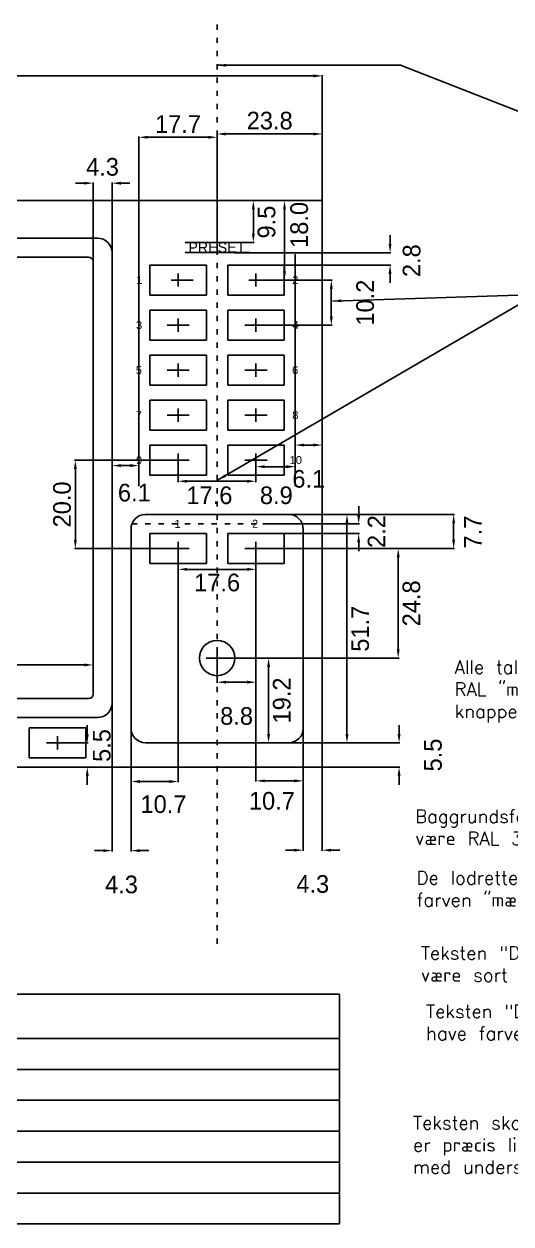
# Model space of a CAD drawing. Header units: millimetres. Extents: x 34 to 553, y -42 to 370.
# Drawn here: x 222.2 to 332.5, y -42.2 to 229.6 of the extents above; entities that cross this region are included whole.
import ezdxf

# ---------------------------------------------------------------- set-up
doc = ezdxf.new("R2010")
doc.units = ezdxf.units.MM
doc.linetypes.add('ACAD_ISO03W100', pattern=[30, 12, -18])
for name, color, linetype in [('Forplade', 4, 'Continuous'), ('ramme', 4, 'Continuous'), ('ramme_head', 2, 'Continuous')]:
    doc.layers.add(name, color=color, linetype=linetype)
doc.styles.add('DK-Audio', font='ARIAL.TTF')
doc.dimstyles.new('DK-audio', dxfattribs={"dimtxt": 4, "dimasz": 2, "dimexe": 0.18, "dimexo": 0.0625, "dimgap": 1, "dimtad": 2, "dimdec": 1, "dimzin": 0, "dimdsep": 46, "dimtxsty": 'Standard', "dimcen": 5, "dimadec": 1, "dimazin": 0, "dimtfac": 1, "dimtdec": 1, "dimtofl": 0, "dimtmove": 2, "dimatfit": 3, "dimfxl": 0, "dimtolj": 1, "dimtzin": 0, "dimarcsym": 0})

# ---------------------------------------------------------------- blocks, each defined once
blk = doc.blocks.new('*D23')
at = {"layer": 'DEFPOINTS', "color": 0, "ltscale": 0.1}
for p in [(257.15, 110.75), (274.75, 110.75), (274.75, 106.05)]:
    blk.add_point(p, dxfattribs=at)
at = {"layer": 'ramme', "color": 0, "lineweight": -2, "ltscale": 0.1}
for p, q in [((257.15, 110.69), (257.15, 105.87)), ((274.75, 110.69), (274.75, 105.87)), ((259.15, 106.05), (272.75, 106.05))]:
    blk.add_line(p, q, dxfattribs=at)
at = {"layer": 'ramme', "color": 0, "ltscale": 0.1}
for points in [[(259.15, 106.38), (259.15, 105.72), (257.15, 106.05)], [(272.75, 106.38), (272.75, 105.72), (274.75, 106.05)]]:
    blk.add_solid(points, dxfattribs=at)
at = {"layer": 'ramme', "color": 0, "ltscale": 0.1, "insert": (265.95, 103.05), "char_height": 4, "attachment_point": 5}
blk.add_mtext('\\A1;17.6', dxfattribs=at)
blk = doc.blocks.new('*D24')
at = {"layer": 'DEFPOINTS', "color": 0, "ltscale": 0.1}
for p in [(289.75, 217.8), (79.75, 189.55), (289.75, 189.55)]:
    blk.add_point(p, dxfattribs=at)
at = {"layer": 'ramme', "color": 0, "lineweight": -2, "ltscale": 0.1}
for p, q in [((79.75, 189.61), (79.75, 217.98)), ((81.75, 217.8), (287.75, 217.8)), ((289.75, 189.61), (289.75, 217.98))]:
    blk.add_line(p, q, dxfattribs=at)
at = {"layer": 'ramme', "color": 0, "ltscale": 0.1}
for points in [[(81.75, 218.13), (81.75, 217.47), (79.75, 217.8)], [(287.75, 218.13), (287.75, 217.47), (289.75, 217.8)]]:
    blk.add_solid(points, dxfattribs=at)
at = {"layer": 'ramme', "color": 0, "ltscale": 0.1, "insert": (184.75, 220.8), "char_height": 4, "attachment_point": 5}
blk.add_mtext('\\A1;210.0', dxfattribs=at)
blk = doc.blocks.new('*D25')
at = {"layer": 'DEFPOINTS', "color": 0, "ltscale": 0.1}
for p in [(285.45, 70.1), (289.75, 61.25), (285.45, 42.45)]:
    blk.add_point(p, dxfattribs=at)
at = {"layer": 'ramme', "color": 0, "lineweight": -2, "ltscale": 0.1}
for p, q in [((285.45, 70.04), (285.45, 42.27)), ((289.75, 61.19), (289.75, 42.27)), ((283.45, 42.45), (281.45, 42.45)), ((291.75, 42.45), (293.75, 42.45))]:
    blk.add_line(p, q, dxfattribs=at)
at = {"layer": 'ramme', "color": 0, "ltscale": 0.1}
for points in [[(283.45, 42.78), (283.45, 42.12), (285.45, 42.45)], [(291.75, 42.78), (291.75, 42.12), (289.75, 42.45)]]:
    blk.add_solid(points, dxfattribs=at)
at = {"layer": 'ramme', "color": 0, "ltscale": 0.1, "insert": (287.6, 34.77), "char_height": 4, "attachment_point": 5}
blk.add_mtext('\\A1;4.3', dxfattribs=at)
blk = doc.blocks.new('*D26')
at = {"layer": 'DEFPOINTS', "color": 0, "ltscale": 0.1}
for p in [(274.75, 110.35), (285.45, 110.35), (274.75, 58.15)]:
    blk.add_point(p, dxfattribs=at)
at = {"layer": 'ramme', "color": 0, "lineweight": -2, "ltscale": 0.1}
for p, q in [((274.75, 110.29), (274.75, 57.97)), ((285.45, 110.29), (285.45, 57.97)), ((283.45, 58.15), (276.75, 58.15))]:
    blk.add_line(p, q, dxfattribs=at)
at = {"layer": 'ramme', "color": 0, "ltscale": 0.1}
for points in [[(276.75, 58.48), (276.75, 57.82), (274.75, 58.15)], [(283.45, 58.48), (283.45, 57.82), (285.45, 58.15)]]:
    blk.add_solid(points, dxfattribs=at)
at = {"layer": 'ramme', "color": 0, "ltscale": 0.1, "insert": (278.35, 53.6), "char_height": 4, "attachment_point": 5}
blk.add_mtext('\\A1;10.7', dxfattribs=at)
blk = doc.blocks.new('*D27')
at = {"layer": 'DEFPOINTS', "color": 0, "ltscale": 0.1}
for p in [(246.45, 110.75), (257.15, 110.75), (246.45, 58)]:
    blk.add_point(p, dxfattribs=at)
at = {"layer": 'ramme', "color": 0, "lineweight": -2, "ltscale": 0.1}
for p, q in [((246.45, 110.69), (246.45, 57.82)), ((257.15, 110.69), (257.15, 57.82)), ((255.15, 58), (248.45, 58))]:
    blk.add_line(p, q, dxfattribs=at)
at = {"layer": 'ramme', "color": 0, "ltscale": 0.1}
for points in [[(248.45, 58.33), (248.45, 57.67), (246.45, 58)], [(255.15, 58.33), (255.15, 57.67), (257.15, 58)]]:
    blk.add_solid(points, dxfattribs=at)
at = {"layer": 'ramme', "color": 0, "ltscale": 0.1, "insert": (253.8, 52.85), "char_height": 4, "attachment_point": 5}
blk.add_mtext('\\A1;10.7', dxfattribs=at)
blk = doc.blocks.new('*D28')
at = {"layer": 'DEFPOINTS', "color": 0, "ltscale": 0.1}
for p in [(242.15, 103.45), (246.45, 103.45), (242.15, 42.35)]:
    blk.add_point(p, dxfattribs=at)
at = {"layer": 'ramme', "color": 0, "lineweight": -2, "ltscale": 0.1}
for p, q in [((242.15, 103.39), (242.15, 42.17)), ((246.45, 103.39), (246.45, 42.17)), ((240.15, 42.35), (238.15, 42.35)), ((248.45, 42.35), (250.45, 42.35))]:
    blk.add_line(p, q, dxfattribs=at)
at = {"layer": 'ramme', "color": 0, "ltscale": 0.1}
for points in [[(240.15, 42.68), (240.15, 42.02), (242.15, 42.35)], [(248.45, 42.68), (248.45, 42.02), (246.45, 42.35)]]:
    blk.add_solid(points, dxfattribs=at)
at = {"layer": 'ramme', "color": 0, "ltscale": 0.1, "insert": (244.3, 34.67), "char_height": 4, "attachment_point": 5}
blk.add_mtext('\\A1;4.3', dxfattribs=at)
blk = doc.blocks.new('*D29')
at = {"layer": 'DEFPOINTS', "color": 0, "ltscale": 0.1}
for p in [(237.85, 193.5), (237.85, 165.4), (242.15, 165.4)]:
    blk.add_point(p, dxfattribs=at)
at = {"layer": 'ramme', "color": 0, "lineweight": -2, "ltscale": 0.1}
for p, q in [((235.85, 193.5), (233.85, 193.5)), ((237.85, 165.46), (237.85, 193.68)), ((242.15, 165.46), (242.15, 193.68)), ((244.15, 193.5), (246.15, 193.5))]:
    blk.add_line(p, q, dxfattribs=at)
at = {"layer": 'ramme', "color": 0, "ltscale": 0.1}
for points in [[(235.85, 193.83), (235.85, 193.17), (237.85, 193.5)], [(244.15, 193.83), (244.15, 193.17), (242.15, 193.5)]]:
    blk.add_solid(points, dxfattribs=at)
at = {"layer": 'ramme', "color": 0, "ltscale": 0.1, "insert": (240, 197.18), "char_height": 4, "attachment_point": 5}
blk.add_mtext('\\A1;4.3', dxfattribs=at)
blk = doc.blocks.new('*D34')
at = {"layer": 'DEFPOINTS', "color": 0, "ltscale": 0.1}
for p in [(281.8, 66.75), (281.8, 61.25), (307.15, 61.25)]:
    blk.add_point(p, dxfattribs=at)
at = {"layer": 'ramme', "color": 0, "lineweight": -2, "ltscale": 0.1}
for p, q in [((307.15, 68.75), (307.15, 70.75)), ((281.86, 66.75), (307.33, 66.75)), ((281.86, 61.25), (307.33, 61.25)), ((307.15, 59.25), (307.15, 57.25))]:
    blk.add_line(p, q, dxfattribs=at)
at = {"layer": 'ramme', "color": 0, "ltscale": 0.1}
for points in [[(306.82, 68.75), (307.48, 68.75), (307.15, 66.75)], [(306.82, 59.25), (307.48, 59.25), (307.15, 61.25)]]:
    blk.add_solid(points, dxfattribs=at)
at = {"layer": 'ramme', "color": 0, "ltscale": 0.1, "insert": (314.83, 64), "char_height": 4, "attachment_point": 5, "rotation": 90}
blk.add_mtext('\\A1;5.5', dxfattribs=at)
blk = doc.blocks.new('*D35')
at = {"layer": 'DEFPOINTS', "color": 0, "ltscale": 0.1}
for p in [(265.95, 85.95), (265.95, 66.75), (277.6, 66.75)]:
    blk.add_point(p, dxfattribs=at)
at = {"layer": 'ramme', "color": 0, "lineweight": -2, "ltscale": 0.1}
for p, q in [((266.01, 85.95), (277.78, 85.95)), ((277.6, 83.95), (277.6, 68.75)), ((266.01, 66.75), (277.78, 66.75))]:
    blk.add_line(p, q, dxfattribs=at)
at = {"layer": 'ramme', "color": 0, "ltscale": 0.1}
for points in [[(277.27, 83.95), (277.93, 83.95), (277.6, 85.95)], [(277.27, 68.75), (277.93, 68.75), (277.6, 66.75)]]:
    blk.add_solid(points, dxfattribs=at)
at = {"layer": 'ramme', "color": 0, "ltscale": 0.1, "insert": (280.6, 76.35), "char_height": 4, "attachment_point": 5, "rotation": 90}
blk.add_mtext('\\A1;19.2', dxfattribs=at)
blk = doc.blocks.new('*D36')
at = {"layer": 'DEFPOINTS', "color": 0, "ltscale": 0.1}
for p in [(265.95, 85.95), (274.75, 85.95), (274.75, 80.5)]:
    blk.add_point(p, dxfattribs=at)
at = {"layer": 'ramme', "color": 0, "lineweight": -2, "ltscale": 0.1}
for p, q in [((265.95, 85.89), (265.95, 80.32)), ((274.75, 85.89), (274.75, 80.32)), ((267.95, 80.5), (272.75, 80.5))]:
    blk.add_line(p, q, dxfattribs=at)
at = {"layer": 'ramme', "color": 0, "ltscale": 0.1}
for points in [[(267.95, 80.83), (267.95, 80.17), (265.95, 80.5)], [(272.75, 80.83), (272.75, 80.17), (274.75, 80.5)]]:
    blk.add_solid(points, dxfattribs=at)
at = {"layer": 'ramme', "color": 0, "ltscale": 0.1, "insert": (270.35, 72.82), "char_height": 4, "attachment_point": 5}
blk.add_mtext('\\A1;8.8', dxfattribs=at)
blk = doc.blocks.new('*D37')
at = {"layer": 'DEFPOINTS', "color": 0, "ltscale": 0.1}
for p in [(274.75, 110.75), (306.95, 110.75), (265.95, 85.95)]:
    blk.add_point(p, dxfattribs=at)
at = {"layer": 'ramme', "color": 0, "lineweight": -2, "ltscale": 0.1}
for p, q in [((274.81, 110.75), (307.13, 110.75)), ((306.95, 87.95), (306.95, 108.75)), ((266.01, 85.95), (307.13, 85.95))]:
    blk.add_line(p, q, dxfattribs=at)
at = {"layer": 'ramme', "color": 0, "ltscale": 0.1}
for points in [[(306.62, 108.75), (307.28, 108.75), (306.95, 110.75)], [(306.62, 87.95), (307.28, 87.95), (306.95, 85.95)]]:
    blk.add_solid(points, dxfattribs=at)
at = {"layer": 'ramme', "color": 0, "ltscale": 0.1, "insert": (309.95, 98.35), "char_height": 4, "attachment_point": 5, "rotation": 90}
blk.add_mtext('\\A1;24.8', dxfattribs=at)
blk = doc.blocks.new('*D38')
at = {"layer": 'DEFPOINTS', "color": 0, "ltscale": 0.1}
for p in [(274.8, 118.45), (319.5, 118.45), (274.8, 110.75)]:
    blk.add_point(p, dxfattribs=at)
at = {"layer": 'ramme', "color": 0, "lineweight": -2, "ltscale": 0.1}
for p, q in [((274.86, 118.45), (319.68, 118.45)), ((319.5, 112.75), (319.5, 116.45)), ((274.86, 110.75), (319.68, 110.75))]:
    blk.add_line(p, q, dxfattribs=at)
at = {"layer": 'ramme', "color": 0, "ltscale": 0.1}
for points in [[(319.17, 116.45), (319.83, 116.45), (319.5, 118.45)], [(319.17, 112.75), (319.83, 112.75), (319.5, 110.75)]]:
    blk.add_solid(points, dxfattribs=at)
at = {"layer": 'ramme', "color": 0, "ltscale": 0.1, "insert": (323.85, 114.5), "char_height": 4, "attachment_point": 5, "rotation": 90}
blk.add_mtext('\\A1;7.7', dxfattribs=at)
blk = doc.blocks.new('*D39')
at = {"layer": 'DEFPOINTS', "color": 0, "ltscale": 0.1}
for p in [(282.15, 118.45), (282.15, 66.75), (295.35, 66.75)]:
    blk.add_point(p, dxfattribs=at)
at = {"layer": 'ramme', "color": 0, "lineweight": -2, "ltscale": 0.1}
for p, q in [((282.21, 118.45), (295.53, 118.45)), ((295.35, 116.45), (295.35, 68.75)), ((282.21, 66.75), (295.53, 66.75))]:
    blk.add_line(p, q, dxfattribs=at)
at = {"layer": 'ramme', "color": 0, "ltscale": 0.1}
for points in [[(295.02, 116.45), (295.68, 116.45), (295.35, 118.45)], [(295.02, 68.75), (295.68, 68.75), (295.35, 66.75)]]:
    blk.add_solid(points, dxfattribs=at)
at = {"layer": 'ramme', "color": 0, "ltscale": 0.1, "insert": (298.35, 92.6), "char_height": 4, "attachment_point": 5, "rotation": 90}
blk.add_mtext('\\A1;51.7', dxfattribs=at)
blk = doc.blocks.new('*D40')
at = {"layer": 'DEFPOINTS', "color": 0, "ltscale": 0.1}
for p in [(257.15, 130.75), (274.75, 130.75), (274.75, 126)]:
    blk.add_point(p, dxfattribs=at)
at = {"layer": 'ramme', "color": 0, "lineweight": -2, "ltscale": 0.1}
for p, q in [((257.15, 130.69), (257.15, 125.82)), ((274.75, 130.69), (274.75, 125.82)), ((259.15, 126), (272.75, 126))]:
    blk.add_line(p, q, dxfattribs=at)
at = {"layer": 'ramme', "color": 0, "ltscale": 0.1}
for points in [[(259.15, 126.33), (259.15, 125.67), (257.15, 126)], [(272.75, 126.33), (272.75, 125.67), (274.75, 126)]]:
    blk.add_solid(points, dxfattribs=at)
at = {"layer": 'ramme', "color": 0, "ltscale": 0.1, "insert": (264.2, 122.8), "char_height": 4, "attachment_point": 5}
blk.add_mtext('\\A1;17.6', dxfattribs=at)
blk = doc.blocks.new('*D41')
at = {"layer": 'DEFPOINTS', "color": 0, "ltscale": 0.1}
for p in [(274.75, 171.55), (291.8, 171.55), (274.75, 161.35)]:
    blk.add_point(p, dxfattribs=at)
at = {"layer": 'ramme', "color": 0, "lineweight": -2, "ltscale": 0.1}
for p, q in [((274.81, 171.55), (291.98, 171.55)), ((291.8, 163.35), (291.8, 169.55)), ((274.81, 161.35), (291.98, 161.35))]:
    blk.add_line(p, q, dxfattribs=at)
at = {"layer": 'ramme', "color": 0, "ltscale": 0.1}
for points in [[(291.47, 169.55), (292.13, 169.55), (291.8, 171.55)], [(291.47, 163.35), (292.13, 163.35), (291.8, 161.35)]]:
    blk.add_solid(points, dxfattribs=at)
at = {"layer": 'ramme', "color": 0, "ltscale": 0.1, "insert": (299.48, 166.45), "char_height": 4, "attachment_point": 5, "rotation": 90}
blk.add_mtext('\\A1;10.2', dxfattribs=at)
blk = doc.blocks.new('*D43')
at = {"layer": 'DEFPOINTS', "color": 0, "ltscale": 0.1}
for p in [(269.75, 177.75), (305.1, 177.75), (269.75, 174.95)]:
    blk.add_point(p, dxfattribs=at)
at = {"layer": 'ramme', "color": 0, "lineweight": -2, "ltscale": 0.1}
for p, q in [((305.1, 179.75), (305.1, 181.75)), ((269.81, 177.75), (305.28, 177.75)), ((269.81, 174.95), (305.28, 174.95)), ((305.1, 172.95), (305.1, 170.95))]:
    blk.add_line(p, q, dxfattribs=at)
at = {"layer": 'ramme', "color": 0, "ltscale": 0.1}
for points in [[(304.77, 179.75), (305.43, 179.75), (305.1, 177.75)], [(304.77, 172.95), (305.43, 172.95), (305.1, 174.95)]]:
    blk.add_solid(points, dxfattribs=at)
at = {"layer": 'ramme', "color": 0, "ltscale": 0.1, "insert": (310, 175.95), "char_height": 4, "attachment_point": 5, "rotation": 90}
blk.add_mtext('\\A1;2.8', dxfattribs=at)
blk = doc.blocks.new('*D44')
at = {"layer": 'DEFPOINTS', "color": 0, "ltscale": 0.1}
for p in [(274.75, 130.75), (283.65, 130.75), (283.65, 129.3)]:
    blk.add_point(p, dxfattribs=at)
at = {"layer": 'ramme', "color": 0, "lineweight": -2, "ltscale": 0.1}
for p, q in [((274.75, 130.69), (274.75, 129.12)), ((283.65, 130.69), (283.65, 129.12)), ((276.75, 129.3), (281.65, 129.3))]:
    blk.add_line(p, q, dxfattribs=at)
at = {"layer": 'ramme', "color": 0, "ltscale": 0.1}
for points in [[(276.75, 129.63), (276.75, 128.97), (274.75, 129.3)], [(281.65, 129.63), (281.65, 128.97), (283.65, 129.3)]]:
    blk.add_solid(points, dxfattribs=at)
at = {"layer": 'ramme', "color": 0, "ltscale": 0.1, "insert": (279.35, 122.8), "char_height": 4, "attachment_point": 5}
blk.add_mtext('\\A1;8.9', dxfattribs=at)
blk = doc.blocks.new('*D45')
at = {"layer": 'DEFPOINTS', "color": 0, "ltscale": 0.1}
for p in [(283.65, 138.2), (289.75, 138.2), (289.75, 134.2)]:
    blk.add_point(p, dxfattribs=at)
at = {"layer": 'ramme', "color": 0, "lineweight": -2, "ltscale": 0.1}
for p, q in [((283.65, 138.14), (283.65, 134.02)), ((289.75, 138.14), (289.75, 134.02)), ((285.65, 134.2), (287.75, 134.2))]:
    blk.add_line(p, q, dxfattribs=at)
at = {"layer": 'ramme', "color": 0, "ltscale": 0.1}
for points in [[(285.65, 134.53), (285.65, 133.87), (283.65, 134.2)], [(287.75, 134.53), (287.75, 133.87), (289.75, 134.2)]]:
    blk.add_solid(points, dxfattribs=at)
at = {"layer": 'ramme', "color": 0, "ltscale": 0.1, "insert": (286.7, 126.52), "char_height": 4, "attachment_point": 5}
blk.add_mtext('\\A1;6.1', dxfattribs=at)
blk = doc.blocks.new('*D46')
at = {"layer": 'DEFPOINTS', "color": 0, "ltscale": 0.1}
for p in [(233.85, 130.75), (257.15, 130.75), (257.15, 110.75)]:
    blk.add_point(p, dxfattribs=at)
at = {"layer": 'ramme', "color": 0, "lineweight": -2, "ltscale": 0.1}
for p, q in [((257.09, 130.75), (233.67, 130.75)), ((233.85, 112.75), (233.85, 128.75)), ((257.09, 110.75), (233.67, 110.75))]:
    blk.add_line(p, q, dxfattribs=at)
at = {"layer": 'ramme', "color": 0, "ltscale": 0.1}
for points in [[(233.52, 128.75), (234.18, 128.75), (233.85, 130.75)], [(233.52, 112.75), (234.18, 112.75), (233.85, 110.75)]]:
    blk.add_solid(points, dxfattribs=at)
at = {"layer": 'ramme', "color": 0, "ltscale": 0.1, "insert": (230.85, 120.75), "char_height": 4, "attachment_point": 5, "rotation": 90}
blk.add_mtext('\\A1;20.0', dxfattribs=at)
blk = doc.blocks.new('*D47')
at = {"layer": 'DEFPOINTS', "color": 0, "ltscale": 0.1}
for p in [(104.85, 153.7), (237.85, 153.75), (104.85, 84.4)]:
    blk.add_point(p, dxfattribs=at)
at = {"layer": 'ramme', "color": 0, "lineweight": -2, "ltscale": 0.1}
for p, q in [((104.85, 153.64), (104.85, 84.22)), ((237.85, 153.69), (237.85, 84.22)), ((235.85, 84.4), (106.85, 84.4))]:
    blk.add_line(p, q, dxfattribs=at)
at = {"layer": 'ramme', "color": 0, "ltscale": 0.1}
for points in [[(106.85, 84.73), (106.85, 84.07), (104.85, 84.4)], [(235.85, 84.73), (235.85, 84.07), (237.85, 84.4)]]:
    blk.add_solid(points, dxfattribs=at)
at = {"layer": 'ramme', "color": 0, "ltscale": 0.1, "insert": (171.15, 88.8), "char_height": 4, "attachment_point": 5}
blk.add_mtext('\\A1;133.0', dxfattribs=at)
blk = doc.blocks.new('*D52')
at = {"layer": 'DEFPOINTS', "color": 0, "ltscale": 0.1}
for p in [(273.85, 189.55), (272.25, 180.1), (274.15, 180.1)]:
    blk.add_point(p, dxfattribs=at)
at = {"layer": 'ramme', "color": 0, "lineweight": -2, "ltscale": 0.1}
for p, q in [((273.91, 189.55), (274.33, 189.55)), ((274.15, 187.55), (274.15, 182.1)), ((272.31, 180.1), (274.33, 180.1))]:
    blk.add_line(p, q, dxfattribs=at)
at = {"layer": 'ramme', "color": 0, "ltscale": 0.1}
for points in [[(273.82, 187.55), (274.48, 187.55), (274.15, 189.55)], [(273.82, 182.1), (274.48, 182.1), (274.15, 180.1)]]:
    blk.add_solid(points, dxfattribs=at)
at = {"layer": 'ramme', "color": 0, "ltscale": 0.1, "insert": (277.15, 184.7), "char_height": 4, "attachment_point": 5, "rotation": 90}
blk.add_mtext('\\A1;9.5', dxfattribs=at)
blk = doc.blocks.new('*D53')
at = {"layer": 'DEFPOINTS', "color": 0, "ltscale": 0.1}
for p in [(274.75, 189.55), (281.2, 189.55), (274.75, 171.55)]:
    blk.add_point(p, dxfattribs=at)
at = {"layer": 'ramme', "color": 0, "lineweight": -2, "ltscale": 0.1}
for p, q in [((274.81, 189.55), (281.38, 189.55)), ((281.2, 173.55), (281.2, 187.55)), ((274.81, 171.55), (281.38, 171.55))]:
    blk.add_line(p, q, dxfattribs=at)
at = {"layer": 'ramme', "color": 0, "ltscale": 0.1}
for points in [[(280.87, 187.55), (281.53, 187.55), (281.2, 189.55)], [(280.87, 173.55), (281.53, 173.55), (281.2, 171.55)]]:
    blk.add_solid(points, dxfattribs=at)
at = {"layer": 'ramme', "color": 0, "ltscale": 0.1, "insert": (284.55, 184.05), "char_height": 4, "attachment_point": 5, "rotation": 90}
blk.add_mtext('\\A1;18.0', dxfattribs=at)
blk = doc.blocks.new('*D59')
at = {"layer": 'DEFPOINTS', "color": 0, "ltscale": 0.1}
for p in [(229.8, 66.75), (229.8, 61.25), (236.55, 61.25)]:
    blk.add_point(p, dxfattribs=at)
at = {"layer": 'ramme', "color": 0, "lineweight": -2, "ltscale": 0.1}
for p, q in [((236.55, 68.75), (236.55, 70.75)), ((229.86, 66.75), (236.73, 66.75)), ((229.86, 61.25), (236.73, 61.25)), ((236.55, 59.25), (236.55, 57.25))]:
    blk.add_line(p, q, dxfattribs=at)
at = {"layer": 'ramme', "color": 0, "ltscale": 0.1}
for points in [[(236.22, 68.75), (236.88, 68.75), (236.55, 66.75)], [(236.22, 59.25), (236.88, 59.25), (236.55, 61.25)]]:
    blk.add_solid(points, dxfattribs=at)
at = {"layer": 'ramme', "color": 0, "ltscale": 0.1, "insert": (239.85, 66.15), "char_height": 4, "attachment_point": 5, "rotation": 90}
blk.add_mtext('\\A1;5.5', dxfattribs=at)
blk = doc.blocks.new('*D61')
at = {"layer": 'DEFPOINTS', "color": 0, "ltscale": 0.1}
for p in [(289.75, 204.65), (265.95, 201.3), (289.75, 189.55)]:
    blk.add_point(p, dxfattribs=at)
at = {"layer": 'ramme', "color": 0, "lineweight": -2, "ltscale": 0.1}
for p, q in [((265.95, 201.36), (265.95, 204.83)), ((267.95, 204.65), (287.75, 204.65)), ((289.75, 189.61), (289.75, 204.83))]:
    blk.add_line(p, q, dxfattribs=at)
at = {"layer": 'ramme', "color": 0, "ltscale": 0.1}
for points in [[(267.95, 204.98), (267.95, 204.32), (265.95, 204.65)], [(287.75, 204.98), (287.75, 204.32), (289.75, 204.65)]]:
    blk.add_solid(points, dxfattribs=at)
at = {"layer": 'ramme', "color": 0, "ltscale": 0.1, "insert": (277.85, 207.65), "char_height": 4, "attachment_point": 5}
blk.add_mtext('\\A1;23.8', dxfattribs=at)
blk = doc.blocks.new('*D68')
at = {"layer": 'DEFPOINTS', "color": 0, "ltscale": 0.1}
for p in [(265.95, 203.9), (248.25, 177.45), (265.95, 177.45)]:
    blk.add_point(p, dxfattribs=at)
at = {"layer": 'ramme', "color": 0, "lineweight": -2, "ltscale": 0.1}
for p, q in [((248.25, 177.51), (248.25, 204.08)), ((250.25, 203.9), (263.95, 203.9)), ((265.95, 177.51), (265.95, 204.08))]:
    blk.add_line(p, q, dxfattribs=at)
at = {"layer": 'ramme', "color": 0, "ltscale": 0.1}
for points in [[(250.25, 204.23), (250.25, 203.57), (248.25, 203.9)], [(263.95, 204.23), (263.95, 203.57), (265.95, 203.9)]]:
    blk.add_solid(points, dxfattribs=at)
at = {"layer": 'ramme', "color": 0, "ltscale": 0.1, "insert": (257.1, 206.9), "char_height": 4, "attachment_point": 5}
blk.add_mtext('\\A1;17.7', dxfattribs=at)
blk = doc.blocks.new('*D87')
at = {"layer": 'DEFPOINTS', "color": 0, "ltscale": 0.1}
for p in [(242.15, 145.8), (248.25, 145.65), (242.15, 129.55)]:
    blk.add_point(p, dxfattribs=at)
at = {"layer": 'ramme', "color": 0, "lineweight": -2, "ltscale": 0.1}
for p, q in [((242.15, 145.74), (242.15, 129.37)), ((248.25, 145.59), (248.25, 129.37)), ((246.25, 129.55), (244.15, 129.55))]:
    blk.add_line(p, q, dxfattribs=at)
at = {"layer": 'ramme', "color": 0, "ltscale": 0.1}
for points in [[(244.15, 129.88), (244.15, 129.22), (242.15, 129.55)], [(246.25, 129.88), (246.25, 129.22), (248.25, 129.55)]]:
    blk.add_solid(points, dxfattribs=at)
at = {"layer": 'ramme', "color": 0, "ltscale": 0.1, "insert": (247.2, 123.4), "char_height": 4, "attachment_point": 5}
blk.add_mtext('\\A1;6.1', dxfattribs=at)
blk = doc.blocks.new('*D88')
at = {"layer": 'DEFPOINTS', "color": 0, "ltscale": 0.1}
for p in [(276.25, 116.35), (276.35, 114.15), (298, 116.35)]:
    blk.add_point(p, dxfattribs=at)
at = {"layer": 'ramme', "color": 0, "lineweight": -2, "ltscale": 0.1}
for p, q in [((298, 118.35), (298, 120.35)), ((276.31, 116.35), (298.18, 116.35)), ((276.41, 114.15), (298.18, 114.15)), ((298, 112.15), (298, 110.15))]:
    blk.add_line(p, q, dxfattribs=at)
at = {"layer": 'ramme', "color": 0, "ltscale": 0.1}
for points in [[(297.67, 118.35), (298.33, 118.35), (298, 116.35)], [(297.67, 112.15), (298.33, 112.15), (298, 114.15)]]:
    blk.add_solid(points, dxfattribs=at)
at = {"layer": 'ramme', "color": 0, "ltscale": 0.1, "insert": (302.05, 114.6), "char_height": 4, "attachment_point": 5, "rotation": 90}
blk.add_mtext('\\A1;2.2', dxfattribs=at)

msp = doc.modelspace()

# ---------------------------------------------------------------- linework, layer by layer
at = {"layer": 'ramme', "color": 5, "linetype": 'ACAD_ISO03W100', "ltscale": 0.1}
for p, q in [((265.95, 21.25), (265.95, 229.55)), ((246.67, 116.35), (285.23, 116.35))]:
    msp.add_line(p, q, dxfattribs=at)
at = {"layer": 'ramme', "color": 0, "ltscale": 0.1}
for p, q in [((289.75, 189.55), (79.75, 189.55)), ((289.75, 189.55), (289.75, 61.25)), ((103.85, 181.07), (238.85, 181.07)), ((273.25, 180.07), (258.75, 180.07)), ((236.85, 176.77), (105.85, 176.77)), ((105.85, 176.77), (236.85, 176.77)), ((242.15, 177.77), (242.15, 75.77)), ((273.25, 177.77), (258.75, 177.77)), ((237.85, 175.77), (237.85, 77.77)), ((237.85, 175.77), (237.85, 77.77)), ((250.75, 174.97), (250.75, 168.17)), ((263.55, 174.97), (250.75, 174.97)), ((263.55, 174.97), (263.55, 168.17)), ((268.35, 174.97), (268.35, 168.17)), ((281.15, 174.97), (268.35, 174.97)), ((281.15, 174.97), (281.15, 168.17)), ((260.55, 171.57), (255.55, 171.57)), ((257.15, 173.07), (257.15, 170.07)), ((278.15, 171.57), (273.15, 171.57)), ((274.75, 173.07), (274.75, 170.07)), ((263.55, 168.17), (250.75, 168.17)), ((281.15, 168.17), (268.35, 168.17)), ((263.55, 164.77), (250.75, 164.77)), ((250.75, 164.77), (250.75, 157.97)), ((263.55, 164.77), (263.55, 157.97)), ((281.15, 164.77), (268.35, 164.77)), ((268.35, 164.77), (268.35, 157.97)), ((281.15, 164.77), (281.15, 157.97)), ((259.65, 161.37), (254.65, 161.37)), ((257.15, 162.87), (257.15, 159.87)), ((277.25, 161.37), (272.25, 161.37)), ((274.75, 162.87), (274.75, 159.87)), ((263.55, 157.97), (250.75, 157.97)), ((281.15, 157.97), (268.35, 157.97)), ((263.55, 154.57), (250.75, 154.57)), ((250.75, 154.57), (250.75, 147.77)), ((257.15, 152.67), (257.15, 149.67)), ((263.55, 154.57), (263.55, 147.77)), ((281.15, 154.57), (268.35, 154.57)), ((268.35, 154.57), (268.35, 147.77)), ((274.75, 152.67), (274.75, 149.67)), ((281.15, 154.57), (281.15, 147.77)), ((259.65, 151.17), (254.65, 151.17)), ((277.25, 151.17), (272.25, 151.17)), ((263.55, 147.77), (250.75, 147.77)), ((281.15, 147.77), (268.35, 147.77)), ((263.55, 144.37), (250.75, 144.37)), ((250.75, 144.37), (250.75, 137.57)), ((263.55, 144.37), (263.55, 137.57)), ((281.15, 144.37), (268.35, 144.37)), ((268.35, 144.37), (268.35, 137.57)), ((281.15, 144.37), (281.15, 137.57)), ((257.15, 142.47), (257.15, 139.47)), ((274.75, 142.47), (274.75, 139.47)), ((259.65, 140.97), (254.65, 140.97)), ((277.25, 140.97), (272.25, 140.97)), ((263.55, 137.57), (250.75, 137.57)), ((281.15, 137.57), (268.35, 137.57)), ((263.55, 134.17), (250.75, 134.17)), ((250.75, 134.17), (250.75, 127.37)), ((263.55, 134.17), (263.55, 127.37)), ((281.15, 134.17), (268.35, 134.17)), ((268.35, 134.17), (268.35, 127.37)), ((281.15, 134.17), (281.15, 127.37)), ((259.65, 130.77), (254.65, 130.77)), ((257.15, 132.27), (257.15, 129.27)), ((277.25, 130.77), (272.25, 130.77)), ((274.75, 132.27), (274.75, 129.27)), ((263.55, 127.37), (250.75, 127.37)), ((281.15, 127.37), (268.35, 127.37)), ((249.75, 118.47), (282.15, 118.47)), ((246.45, 115.17), (246.45, 70.07)), ((263.55, 114.17), (250.75, 114.17)), ((250.75, 114.17), (250.75, 107.37)), ((263.55, 114.17), (263.55, 107.37)), ((281.15, 114.17), (268.35, 114.17)), ((268.35, 114.17), (268.35, 107.37)), ((281.15, 114.17), (281.15, 107.37)), ((285.45, 115.17), (285.45, 70.07)), ((257.15, 112.27), (257.15, 109.27)), ((274.75, 112.27), (274.75, 109.27)), ((259.65, 110.77), (254.65, 110.77)), ((277.25, 110.77), (272.25, 110.77)), ((263.55, 107.37), (250.75, 107.37)), ((281.15, 107.37), (268.35, 107.37)), ((265.95, 87.47), (265.95, 84.47)), ((268.45, 85.97), (263.45, 85.97)), ((236.85, 76.77), (105.85, 76.77)), ((103.85, 72.47), (238.85, 72.47)), ((236.85, 72.47), (105.85, 72.47)), ((223.4, 70.17), (223.4, 63.37)), ((236.2, 70.17), (223.4, 70.17)), ((229.8, 68.27), (229.8, 65.27)), ((229.8, 68.27), (229.8, 65.27)), ((236.2, 70.17), (236.2, 63.37)), ((232.3, 66.77), (227.3, 66.77)), ((232.3, 66.77), (227.3, 66.77)), ((249.75, 66.77), (282.15, 66.77)), ((236.2, 63.37), (223.4, 63.37)), ((289.75, 61.25), (79.75, 61.25)), ((289.75, 61.25), (79.75, 61.25))]:
    msp.add_line(p, q, dxfattribs=at)
at = {"layer": 'ramme', "color": 5, "ltscale": 0.1}
for p, q in [((248.25, 124.85), (248.25, 177.45)), ((283.65, 124.85), (283.65, 177.45))]:
    msp.add_line(p, q, dxfattribs=at)
at = {"layer": 'ramme', "color": 0, "ltscale": 0.1}
msp.add_circle((265.95, 85.97), 4, dxfattribs=at)
for centre, radius, start, end in [((238.85, 177.77), 3.3, 0, 90), ((236.85, 175.77), 1, 0, 90), ((249.75, 115.17), 3.3, 90, 180), ((282.15, 115.17), 3.3, 0, 90), ((236.85, 77.77), 1, 270, 0), ((238.85, 75.77), 3.3, 270, 0), ((249.75, 70.07), 3.3, 180, 270), ((282.15, 70.07), 3.3, 270, 0)]:
    msp.add_arc(centre, radius, start, end, dxfattribs=at)
at = {"layer": 'ramme_head', "color": 0}
for p, q in [((35.08, 9.81), (293.66, 9.81)), ((293.65, 9.8), (293.65, -42.2)), ((35.08, -0.19), (293.66, -0.19)), ((35.08, -7.19), (293.66, -7.19)), ((35.08, -14.19), (293.66, -14.19)), ((35.08, -21.19), (293.66, -21.19)), ((35.08, -28.19), (293.66, -28.19)), ((35.08, -35.19), (293.66, -35.19)), ((293.66, -42.19), (35.08, -42.19))]:
    msp.add_line(p, q, dxfattribs=at)

# ---------------------------------------------------------------- texts
at = {"layer": 'Forplade', "color": 0, "style": 'DK-Audio'}
for s, height, p in [('PRESET', 2.3, (259.46, 177.81)), ('1', 1.8, (247.63, 170.67)), ('2', 1.8, (282.93, 170.67)), ('3', 1.8, (247.58, 160.47)), ('4', 1.8, (283.03, 160.47)), ('5', 1.8, (247.53, 150.27)), ('6', 1.8, (282.93, 150.27)), ('7', 1.8, (247.53, 140.07)), ('8', 1.8, (282.96, 140.09)), ('9', 1.8, (247.58, 129.87)), ('10', 1.8, (282.36, 129.89)), ('1', 1.8, (256.28, 115.45)), ('2', 1.8, (273.85, 115.47))]:
    msp.add_text(s, height=height, dxfattribs=at).set_placement(p)
at = {"layer": 'ramme', "color": 0, "ltscale": 0.1, "char_height": 3, "attachment_point": 1, "style": 'DK-Audio'}
for s, insert, width in [('{\\Ftxt.shx;Alle tal ved siden af knapper skal være RAL "mælkehvid". De to tal over knapperne skal være RAL 7015.}', (319.71, 85.4), 92.5), ('{\\Ftxt.shx;Baggrundsfarven skal være RAL 3020}', (310.77, 51.62), 51.6), ('{\\Ftxt.shx;De lodrette streger skal have farven "mælkehvid"}', (311.1, 37.69), 72.0887), ('{\\Ftxt.shx;Teksten "DK" skal være sort}', (312.07, 20.67), 51.6), ('{\\Ftxt.shx;Teksten "DK-Technologies" skal have farven "mælkehvid"}', (313.25, 7.45), 79.85), ('{\\Ftxt.shx;Teksten skal være centreret præcis under logoet og skaleres så det er præcis ligeså bredt. Undersiden af teksten skal være på linie med undersiden af hullerne til knapperne}', (310.3, -17.8), 159.75)]:
    msp.add_mtext(s, dxfattribs=dict(at, insert=insert, width=width))

# ---------------------------------------------------------------- dimensions: what is measured, and where the dimension line sits
at = {"layer": 'ramme', "color": 5, "ltscale": 0.1}
for base, p1, p2, picture, middle in [((289.75, 217.8), (79.75, 189.55), (289.75, 189.55), '*D24', (184.75, 220.8)), ((265.95, 203.9), (248.25, 177.45), (265.95, 177.45), '*D68', (257.1, 206.9)), ((289.75, 204.65), (265.95, 201.3), (289.75, 189.55), '*D61', (277.85, 207.65)), ((237.85, 193.5), (242.15, 165.4), (237.85, 165.4), '*D29', (240, 197.18)), ((289.75, 134.2), (283.65, 138.2), (289.75, 138.2), '*D45', (286.7, 126.52)), ((274.75, 106.05), (257.15, 110.75), (274.75, 110.75), '*D23', (265.95, 103.05)), ((242.15, 42.35), (246.45, 103.45), (242.15, 103.45), '*D28', (244.3, 34.67)), ((274.75, 80.5), (265.95, 85.95), (274.75, 85.95), '*D36', (270.35, 72.82)), ((285.45, 42.45), (289.75, 61.25), (285.45, 70.1), '*D25', (287.6, 34.77))]:
    dim = msp.add_linear_dim(base=base, p1=p1, p2=p2, dimstyle='DK-audio', dxfattribs=at)
    dim.commit()
    dim.dimension.update_dxf_attribs({"geometry": picture, "text_midpoint": middle})
for base, p1, p2, picture, middle in [((274.15, 180.1), (273.85, 189.55), (272.25, 180.1), '*D52', (277.15, 184.7)), ((281.2, 189.55), (274.75, 171.55), (274.75, 189.55), '*D53', (284.55, 184.05)), ((305.1, 177.75), (269.75, 174.95), (269.75, 177.75), '*D43', (310, 175.95)), ((298, 116.35), (276.35, 114.15), (276.25, 116.35), '*D88', (302.05, 114.6)), ((319.5, 118.45), (274.8, 110.75), (274.8, 118.45), '*D38', (323.85, 114.5)), ((236.55, 61.25), (229.8, 66.75), (229.8, 61.25), '*D59', (239.85, 66.15))]:
    dim = msp.add_linear_dim(base=base, p1=p1, p2=p2, angle=90, dimstyle='DK-audio', dxfattribs=at)
    dim.commit()
    dim.dimension.update_dxf_attribs({"geometry": picture, "text_midpoint": middle, "dimtype": 160})
for base, p1, p2, picture, middle in [((291.8, 171.55), (274.75, 161.35), (274.75, 171.55), '*D41', (299.48, 166.45)), ((233.85, 130.75), (257.15, 110.75), (257.15, 130.75), '*D46', (230.85, 120.75)), ((295.35, 66.75), (282.15, 118.45), (282.15, 66.75), '*D39', (298.35, 92.6)), ((306.95, 110.75), (265.95, 85.95), (274.75, 110.75), '*D37', (309.95, 98.35)), ((277.6, 66.75), (265.95, 85.95), (265.95, 66.75), '*D35', (280.6, 76.35)), ((307.15, 61.25), (281.8, 66.75), (281.8, 61.25), '*D34', (314.83, 64))]:
    dim = msp.add_linear_dim(base=base, p1=p1, p2=p2, angle=90, dimstyle='DK-audio', dxfattribs=at)
    dim.commit()
    dim.dimension.update_dxf_attribs({"geometry": picture, "text_midpoint": middle})
for base, p1, p2, picture, middle in [((104.85, 84.4), (237.85, 153.75), (104.85, 153.7), '*D47', (171.15, 88.8)), ((242.15, 129.55), (248.25, 145.65), (242.15, 145.8), '*D87', (247.2, 123.4)), ((274.75, 126), (257.15, 130.75), (274.75, 130.75), '*D40', (264.2, 122.8)), ((283.65, 129.3), (274.75, 130.75), (283.65, 130.75), '*D44', (279.35, 122.8)), ((246.45, 58), (257.15, 110.75), (246.45, 110.75), '*D27', (253.8, 52.85)), ((274.75, 58.15), (285.45, 110.35), (274.75, 110.35), '*D26', (278.35, 53.6))]:
    dim = msp.add_linear_dim(base=base, p1=p1, p2=p2, dimstyle='DK-audio', dxfattribs=at)
    dim.commit()
    dim.dimension.update_dxf_attribs({"geometry": picture, "text_midpoint": middle, "dimtype": 160})

# ---------------------------------------------------------------- leaders
for points in [[(265.95, 220.2), (307.5, 220.25), (341.8, 206.75)], [(266.05, 126.25), (336.35, 167.25), (342.5, 167.25)], [(292.05, 166.8), (336.45, 168.25), (342.5, 168.25)]]:
    msp.add_leader(points, dimstyle='DK-audio', override={"dimgap": 1, "dimtad": 0}, dxfattribs=at)

doc.saveas('drawing.dxf')
